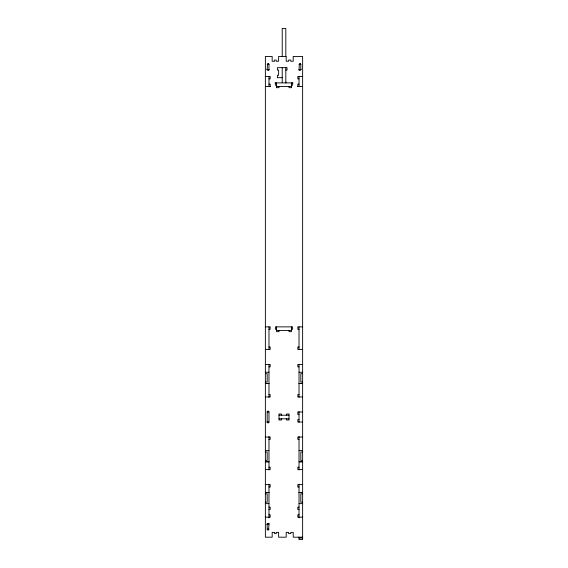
<?xml version="1.0" encoding="UTF-8"?>
<svg xmlns="http://www.w3.org/2000/svg" width="568" height="568" viewBox="0 0 568 568"><rect width="100%" height="100%" fill="white"/><g stroke="black" fill="none" stroke-linecap="round" stroke-linejoin="round"><path stroke-width="0.85" d="M279.002 86.492L279.002 87.692L276.595 87.692L276.595 85.292L275.395 85.292L275.395 82.885M282.218 82.559L282.218 67.663M285.818 82.083L285.818 82.885L285.818 67.663M289.02 86.492L289.02 87.692L291.419 87.692L291.419 85.292L292.619 85.292L292.619 82.885M267.173 64.454L268.976 64.454M299.024 64.454L300.827 64.454M266.726 69.466L268.976 69.466A0.902 0.902 0 0 1 268.075 70.368A0.902 0.902 0 0 1 267.173 69.466L267.514 63.715A1.051 1.051 0 0 1 268.558 63.68M301.274 69.466L299.024 69.466A0.902 0.902 0 0 0 299.925 70.368A0.902 0.902 0 0 0 300.827 69.466L300.82 64.234L300.415 63.673M285.803 70.063L287.025 70.063L287.025 67.663L277.39 67.663L277.39 70.063L278.611 70.063L278.611 75.274L277.39 75.274L277.39 77.674L282.218 77.674M265.37 76.474L270.176 76.474L270.176 78.881L268.976 78.881M302.63 76.474L297.824 76.474L297.824 78.881L299.024 78.881M274.983 82.885L293.017 82.885M268.976 84.085L270.198 84.085L270.198 86.492M299.038 84.085L297.824 84.085L297.838 86.492M265.37 86.492L270.602 86.492M276.588 86.492L291.412 86.492L291.412 82.885M297.398 86.492L302.63 86.492M265.37 326.87L270.176 326.87L270.176 329.27L268.976 329.27M302.63 326.87L297.824 326.87L297.824 329.27L299.024 329.27M276.595 329.27L275.395 329.27L275.395 326.87L292.619 326.87L292.619 329.27L291.419 329.27L291.419 331.676L289.02 331.676L289.02 330.469M276.588 330.469L291.412 330.469L291.412 326.87M268.976 346.998L270.176 346.998L270.176 349.405L265.37 349.405M299.024 346.998L297.824 346.998L297.824 349.405L302.63 349.405M265.37 364.429L270.176 364.429L270.176 366.829L268.976 366.829M302.63 364.429L297.824 364.429L297.824 366.829L299.024 366.829M265.37 372.26L268.976 372.21M299.024 372.26L302.63 372.26M265.37 373.63L267.173 373.63L267.173 382.044L265.37 382.044M302.63 373.63L300.827 373.63L300.827 382.044L302.63 382.044M265.37 383.414L268.976 383.414M299.024 383.414L302.63 383.414M265.37 383.464L268.976 383.464M299.024 383.464L302.63 383.464M268.976 394.575L270.176 394.575L270.176 396.975L265.37 396.975M299.024 394.575L297.824 394.575L297.824 396.975L302.63 396.975M267.173 411.999L268.976 411.999L268.976 422.017A0.902 0.902 0 0 1 268.075 422.919A0.902 0.902 0 0 1 267.173 422.017L267.173 411.999A0.902 0.902 0 0 1 268.075 411.097A0.902 0.902 0 0 1 268.976 411.999M302.63 411.999L297.824 411.999L297.824 414.406L299.024 414.406M278.994 415.208L289.005 415.208M278.994 418.808L289.005 418.808M299.024 419.61L297.824 419.61L297.824 422.017L302.63 422.017M266.811 422.017L268.976 422.017M265.37 437.04L270.176 437.04L270.176 439.44L268.976 439.44M302.63 437.04L297.824 437.04L297.824 439.44L299.024 439.44M265.37 450.601L268.976 450.601M299.024 450.601L302.63 450.552M265.37 451.972L267.173 451.972L267.173 460.385L265.37 460.385M302.63 451.972L300.827 451.972L300.827 460.385L302.63 460.385M268.976 467.187L270.176 467.187L270.176 469.587L265.37 469.587M299.024 467.187L297.824 467.187L297.824 469.587L302.63 469.587M265.37 484.61L270.176 484.61L270.176 487.017L268.976 487.017M302.63 484.61L297.824 484.61L297.824 487.017L299.024 487.017M265.37 492.399L268.976 492.399M299.024 492.399L302.63 492.399M265.37 492.449L268.976 492.449M299.024 492.449L302.63 492.449M265.37 493.819L267.173 493.819L267.173 502.233L265.37 502.233M302.63 493.819L300.827 493.819L300.827 502.233L302.63 502.233M265.37 503.653L268.976 503.603M299.024 503.603L302.63 503.653M268.976 507.146L270.176 507.146L270.176 509.553L268.976 509.553M299.024 507.146L297.824 507.146L297.824 509.553L299.024 509.553M268.976 514.764L270.176 514.764L270.176 517.164L265.37 517.164M299.024 514.764L297.824 514.764L297.824 517.164L302.63 517.164M266.726 524.179L268.976 524.179A0.902 0.902 0 0 0 268.075 523.277A0.902 0.902 0 0 0 267.173 524.179L267.18 529.404L267.585 529.972A1.051 1.051 0 0 0 268.636 529.923L268.976 523.426M267.173 529.184L268.976 529.184M302.63 537.193L293.216 537.193L293.216 532.386L290.809 532.386L290.809 533.593L288.608 533.593L288.608 532.386L286.201 532.386L286.201 537.193L278.611 537.193L278.611 532.386L276.204 532.386L276.204 533.593L274.585 533.593L274.585 532.386L272.178 532.386L272.178 537.193L265.37 537.193L265.37 56.445L272.178 56.445L272.164 61.252L274.585 61.252L274.585 60.052L276.204 60.052L276.19 61.252L278.611 61.252L278.611 56.445L286.201 56.445L286.187 61.252L288.608 61.252L288.608 60.052L290.809 60.052L290.795 61.252L293.216 61.252L293.195 56.445L302.63 56.445L302.63 539.593L299.024 539.6L299.024 537.044M299.024 537.995L302.63 537.995M268.565 63.673L268.969 64.234L268.976 70.212M299.024 70.212L299.364 63.715A1.051 1.051 0 0 1 300.408 63.68M299.038 76.311L299.024 86.492M299.024 326.87L299.024 349.554M299.024 364.429L299.024 397.28M299.024 411.551L299.024 422.315M299.024 436.437L299.024 470.041M299.024 484.163L299.024 517.767M291.419 86.087L291.419 87.692M286.613 415.208L286.613 414.001L289.02 414.001L289.02 420.015L286.613 420.015L286.613 418.808M285.818 56.445L285.818 28.4L282.218 28.4L282.218 56.445M281.401 415.208L281.401 414.001L279.002 414.001L279.002 420.015L281.401 420.015L281.401 418.808M279.002 330.469L279.002 331.676L276.595 331.676L276.588 326.87M276.588 82.885L276.595 87.692M268.998 76.311L268.976 86.492M268.976 326.87L268.976 349.554M268.976 364.429L268.976 397.302M268.976 436.543L268.976 470.041M268.976 484.163L268.976 517.767M268.976 461.756L265.37 461.756L268.976 461.805M302.63 461.756L299.024 461.756L302.63 461.805"/></g></svg>
